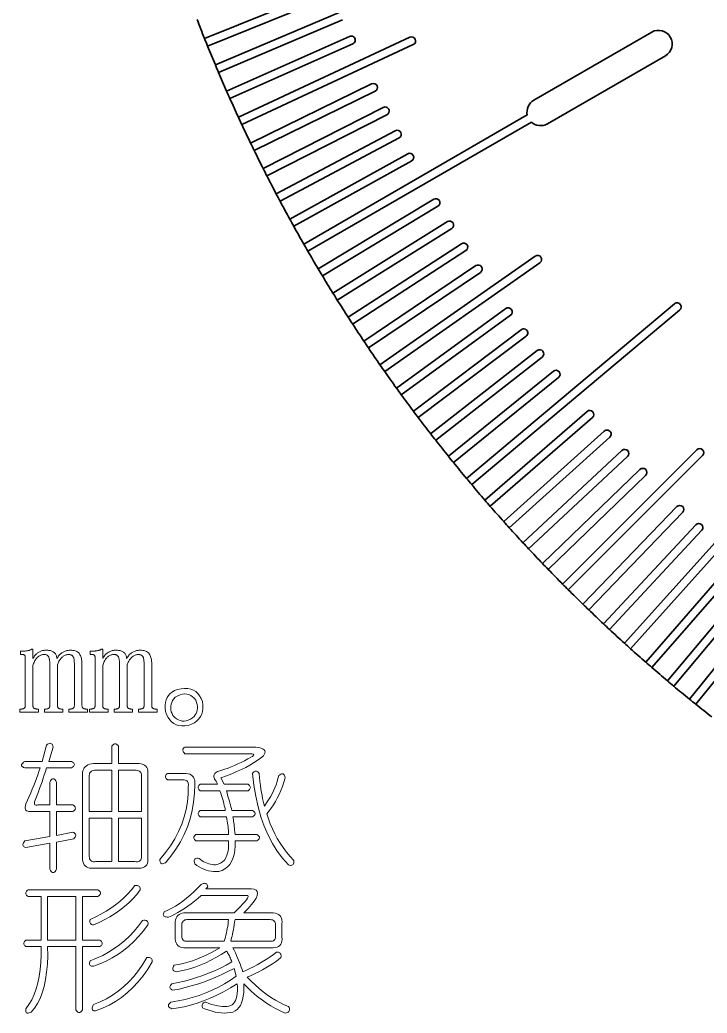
# Model space of a CAD drawing. Extents: x 0 to 297, y 0 to 210.
# Drawn here: x 160.4 to 185.63, y 40.48 to 76.93 of the extents above; entities that cross this region are included whole.
import ezdxf

# ---------------------------------------------------------------- set-up
doc = ezdxf.new("R2010")
doc.units = 0

msp = doc.modelspace()

# ---------------------------------------------------------------- linework, layer by layer
at = {"color": 7, "lineweight": 35, "ltscale": 0.123424}
msp.add_line((171.757, 78.099), (167.179, 76.249), dxfattribs=at)
at = {"color": 7, "lineweight": 35, "ltscale": 0.123436}
msp.add_line((167.291, 75.971), (171.869, 77.821), dxfattribs=at)
at = {"color": 7, "lineweight": 35, "ltscale": 0.123465}
msp.add_line((172.122, 77.209), (167.576, 75.28), dxfattribs=at)
at = {"color": 7, "lineweight": 35, "ltscale": 0.123476}
msp.add_line((167.693, 75.003), (172.239, 76.933), dxfattribs=at)
at = {"color": 7, "lineweight": 35, "ltscale": 0.123505}
msp.add_line((172.503, 76.326), (167.99, 74.317), dxfattribs=at)
at = {"color": 7, "lineweight": 35, "ltscale": 0.173544}
msp.add_line((174.712, 76.295), (168.421, 73.362), dxfattribs=at)
at = {"color": 7, "lineweight": 35, "ltscale": 0.125}
for p, q in [((183.593, 76.484), (179.263, 73.984)), ((179.763, 73.117), (184.093, 75.617))]:
    msp.add_line(p, q, dxfattribs=at)
at = {"color": 7, "lineweight": 35, "ltscale": 0.123516}
msp.add_line((168.112, 74.043), (172.625, 76.052), dxfattribs=at)
at = {"color": 7, "lineweight": 35, "ltscale": 0.173556}
msp.add_line((168.547, 73.09), (174.839, 76.024), dxfattribs=at)
at = {"color": 7, "lineweight": 35, "ltscale": 0.123584}
msp.add_line((173.311, 74.581), (168.868, 72.414), dxfattribs=at)
at = {"color": 7, "lineweight": 35, "ltscale": 0.123595}
msp.add_line((168.999, 72.144), (173.443, 74.311), dxfattribs=at)
at = {"color": 7, "lineweight": 35, "ltscale": 0.123623}
msp.add_line((173.738, 73.719), (169.332, 71.474), dxfattribs=at)
at = {"color": 7, "lineweight": 35, "ltscale": 0.123634}
msp.add_line((169.468, 71.207), (173.874, 73.452), dxfattribs=at)
at = {"color": 7, "lineweight": 35, "ltscale": 0.236814}
msp.add_line((179.025, 73.442), (170.821, 68.706), dxfattribs=at)
at = {"color": 7, "lineweight": 35, "ltscale": 0.236825}
msp.add_line((170.971, 68.446), (179.175, 73.182), dxfattribs=at)
at = {"color": 7, "lineweight": 35, "ltscale": 0.123662}
msp.add_line((174.18, 72.865), (169.812, 70.543), dxfattribs=at)
at = {"color": 7, "lineweight": 35, "ltscale": 0.123673}
msp.add_line((169.953, 70.278), (174.321, 72.6), dxfattribs=at)
at = {"color": 7, "lineweight": 35, "ltscale": 0.1237}
msp.add_line((174.636, 72.019), (170.309, 69.62), dxfattribs=at)
at = {"color": 7, "lineweight": 35, "ltscale": 0.123711}
msp.add_line((170.454, 69.357), (174.782, 71.756), dxfattribs=at)
at = {"color": 7, "lineweight": 35, "ltscale": 0.123776}
msp.add_line((175.593, 70.35), (171.35, 67.8), dxfattribs=at)
at = {"color": 7, "lineweight": 35, "ltscale": 0.123787}
msp.add_line((171.504, 67.543), (175.748, 70.093), dxfattribs=at)
at = {"color": 7, "lineweight": 35, "ltscale": 0.123813}
msp.add_line((176.094, 69.529), (171.894, 66.905), dxfattribs=at)
at = {"color": 7, "lineweight": 35, "ltscale": 0.123824}
msp.add_line((172.052, 66.65), (176.253, 69.275), dxfattribs=at)
at = {"color": 7, "lineweight": 35, "ltscale": 0.12385}
msp.add_line((176.608, 68.717), (172.453, 66.019), dxfattribs=at)
at = {"color": 7, "lineweight": 35, "ltscale": 0.12386}
msp.add_line((172.616, 65.767), (176.772, 68.465), dxfattribs=at)
at = {"color": 7, "lineweight": 35, "ltscale": 0.173922}
msp.add_line((179.318, 68.266), (173.619, 64.276), dxfattribs=at)
at = {"color": 7, "lineweight": 35, "ltscale": 0.123886}
msp.add_line((177.137, 67.913), (173.029, 65.142), dxfattribs=at)
at = {"color": 7, "lineweight": 35, "ltscale": 0.173933}
msp.add_line((173.791, 64.03), (179.49, 68.021), dxfattribs=at)
at = {"color": 7, "lineweight": 35, "ltscale": 0.123897}
msp.add_line((173.196, 64.893), (177.305, 67.665), dxfattribs=at)
at = {"color": 7, "lineweight": 35, "ltscale": 0.249096}
msp.add_line((184.425, 66.512), (176.793, 60.107), dxfattribs=at)
at = {"color": 7, "lineweight": 35, "ltscale": 0.123958}
msp.add_line((178.236, 66.335), (174.224, 63.42), dxfattribs=at)
at = {"color": 7, "lineweight": 35, "ltscale": 0.123968}
msp.add_line((174.4, 63.177), (178.412, 66.092), dxfattribs=at)
at = {"color": 7, "lineweight": 35, "ltscale": 0.249106}
msp.add_line((176.985, 59.877), (184.618, 66.282), dxfattribs=at)
at = {"color": 7, "lineweight": 35, "ltscale": 0.123994}
msp.add_line((178.806, 65.56), (174.845, 62.575), dxfattribs=at)
at = {"color": 7, "lineweight": 35, "ltscale": 0.124003}
msp.add_line((175.025, 62.336), (178.986, 65.321), dxfattribs=at)
at = {"color": 7, "lineweight": 35, "ltscale": 0.124028}
msp.add_line((179.389, 64.796), (175.479, 61.741), dxfattribs=at)
at = {"color": 7, "lineweight": 35, "ltscale": 0.124038}
msp.add_line((175.664, 61.505), (179.574, 64.559), dxfattribs=at)
at = {"color": 7, "lineweight": 35, "ltscale": 0.124062}
msp.add_line((179.986, 64.042), (176.129, 60.919), dxfattribs=at)
at = {"color": 7, "lineweight": 35, "ltscale": 0.124072}
msp.add_line((176.317, 60.685), (180.174, 63.808), dxfattribs=at)
at = {"color": 7, "lineweight": 35, "ltscale": 0.12413}
msp.add_line((181.218, 62.565), (177.47, 59.307), dxfattribs=at)
at = {"color": 7, "lineweight": 35, "ltscale": 0.124139}
msp.add_line((177.667, 59.081), (181.415, 62.338), dxfattribs=at)
at = {"color": 7, "lineweight": 35, "ltscale": 0.124162}
msp.add_line((181.853, 61.843), (178.162, 58.52), dxfattribs=at)
at = {"color": 7, "lineweight": 35, "ltscale": 0.124172}
msp.add_line((178.363, 58.296), (182.054, 61.62), dxfattribs=at)
at = {"color": 7, "lineweight": 35, "ltscale": 0.124195}
msp.add_line((182.501, 61.132), (178.868, 57.744), dxfattribs=at)
at = {"color": 7, "lineweight": 35, "ltscale": 0.124204}
msp.add_line((179.072, 57.524), (182.705, 60.913), dxfattribs=at)
at = {"color": 7, "lineweight": 35, "ltscale": 0.174257}
msp.add_line((185.247, 61.159), (180.318, 56.23), dxfattribs=at)
at = {"color": 7, "lineweight": 35, "ltscale": 0.174266}
msp.add_line((180.53, 56.018), (185.459, 60.947), dxfattribs=at)
at = {"color": 7, "lineweight": 35, "ltscale": 0.124226}
msp.add_line((183.161, 60.433), (179.586, 56.981), dxfattribs=at)
at = {"color": 7, "lineweight": 35, "ltscale": 0.124235}
msp.add_line((179.795, 56.765), (183.369, 60.217), dxfattribs=at)
at = {"color": 7, "lineweight": 35, "ltscale": 0.237481}
msp.add_line((190.276, 59.953), (184.17, 52.676), dxfattribs=at)
at = {"color": 7, "lineweight": 35, "ltscale": 0.237489}
msp.add_line((184.399, 52.483), (190.505, 59.76), dxfattribs=at)
at = {"color": 7, "lineweight": 35, "ltscale": 0.124288}
msp.add_line((184.517, 59.069), (181.064, 55.493), dxfattribs=at)
at = {"color": 7, "lineweight": 35, "ltscale": 0.124297}
msp.add_line((181.279, 55.284), (184.733, 58.861), dxfattribs=at)
at = {"color": 7, "lineweight": 35, "ltscale": 0.124319}
msp.add_line((185.213, 58.405), (181.821, 54.768), dxfattribs=at)
at = {"color": 7, "lineweight": 35, "ltscale": 0.124327}
msp.add_line((182.041, 54.564), (185.432, 58.201), dxfattribs=at)
at = {"color": 7, "lineweight": 35, "ltscale": 0.124348}
msp.add_line((185.92, 57.754), (182.592, 54.057), dxfattribs=at)
at = {"color": 7, "lineweight": 35, "ltscale": 0.124356}
msp.add_line((182.815, 53.856), (186.143, 57.553), dxfattribs=at)
at = {"color": 7, "lineweight": 35, "ltscale": 0.124377}
msp.add_line((186.639, 57.114), (183.375, 53.36), dxfattribs=at)
at = {"color": 7, "lineweight": 35, "ltscale": 0.124385}
msp.add_line((183.601, 53.163), (186.865, 56.918), dxfattribs=at)
at = {"color": 7, "lineweight": 35, "ltscale": 0.124433}
msp.add_line((188.109, 55.874), (184.976, 52.006), dxfattribs=at)
at = {"color": 7, "lineweight": 35, "ltscale": 0.124441}
msp.add_line((185.209, 51.817), (188.342, 55.685), dxfattribs=at)
at = {"color": 255, "lineweight": 13}
for points in [[(160.481, 53.762), (160.501, 53.762), (160.521, 53.763), (160.541, 53.764), (160.561, 53.765), (160.581, 53.767), (160.601, 53.769), (160.621, 53.772), (160.641, 53.775), (160.661, 53.778), (160.681, 53.782), (160.701, 53.786), (160.719, 53.791), (160.737, 53.796), (160.755, 53.801), (160.771, 53.807), (160.787, 53.813), (160.801, 53.82), (160.815, 53.827), (160.829, 53.834), (160.841, 53.842), (160.881, 53.842), (160.881, 53.502), (160.901, 53.533), (160.922, 53.562), (160.943, 53.59), (160.964, 53.616), (160.986, 53.639), (161.008, 53.662), (161.031, 53.682), (161.054, 53.7), (161.077, 53.717), (161.101, 53.732), (161.125, 53.745), (161.15, 53.757), (161.175, 53.768), (161.2, 53.777), (161.226, 53.784), (161.252, 53.791), (161.279, 53.796), (161.306, 53.799), (161.333, 53.801), (161.361, 53.802), (161.396, 53.801), (161.43, 53.799), (161.462, 53.796), (161.492, 53.791), (161.521, 53.784), (161.548, 53.777), (161.574, 53.768), (161.598, 53.757), (161.62, 53.745), (161.641, 53.732), (161.66, 53.717), (161.678, 53.7), (161.694, 53.682), (161.708, 53.662), (161.721, 53.639), (161.732, 53.616), (161.742, 53.59), (161.75, 53.562), (161.756, 53.533), (161.761, 53.502), (161.781, 53.533), (161.802, 53.562), (161.824, 53.59), (161.846, 53.616), (161.869, 53.639), (161.892, 53.662), (161.916, 53.682), (161.94, 53.7), (161.965, 53.717), (161.991, 53.732), (162.017, 53.745), (162.043, 53.757), (162.07, 53.768), (162.097, 53.777), (162.124, 53.784), (162.151, 53.791), (162.178, 53.796), (162.205, 53.799), (162.233, 53.801), (162.261, 53.802), (162.308, 53.801), (162.351, 53.796), (162.392, 53.789), (162.429, 53.78), (162.464, 53.767), (162.495, 53.752), (162.524, 53.733), (162.549, 53.712), (162.572, 53.689), (162.591, 53.662), (162.608, 53.633), (162.623, 53.603), (162.637, 53.571), (162.649, 53.537), (162.659, 53.502), (162.667, 53.465), (162.673, 53.427), (162.677, 53.387), (162.68, 53.345), (162.681, 53.302), (162.681, 51.782), (162.681, 51.766), (162.683, 51.752), (162.685, 51.738), (162.687, 51.726), (162.691, 51.714), (162.695, 51.704), (162.701, 51.694), (162.707, 51.686), (162.713, 51.678), (162.721, 51.672), (162.729, 51.666), (162.739, 51.661), (162.749, 51.657), (162.759, 51.653), (162.771, 51.649), (162.783, 51.647), (162.797, 51.645), (162.811, 51.643), (162.825, 51.642), (162.841, 51.642), (162.881, 51.642), (162.881, 51.522), (162.201, 51.522), (162.201, 51.642), (162.241, 51.642), (162.257, 51.642), (162.271, 51.643), (162.285, 51.645), (162.299, 51.647), (162.311, 51.649), (162.323, 51.653), (162.333, 51.657), (162.343, 51.661), (162.353, 51.666), (162.361, 51.672), (162.369, 51.678), (162.375, 51.686), (162.381, 51.694), (162.387, 51.704), (162.391, 51.714), (162.395, 51.726), (162.397, 51.738), (162.399, 51.752), (162.401, 51.766), (162.401, 51.782), (162.401, 53.282), (162.401, 53.324), (162.399, 53.364), (162.397, 53.4), (162.393, 53.434), (162.389, 53.464), (162.383, 53.492), (162.377, 53.516), (162.369, 53.538), (162.361, 53.556), (162.351, 53.572), (162.341, 53.585), (162.329, 53.597), (162.317, 53.608), (162.303, 53.617), (162.289, 53.624), (162.273, 53.631), (162.257, 53.636), (162.239, 53.639), (162.221, 53.641), (162.201, 53.642), (162.173, 53.641), (162.146, 53.638), (162.12, 53.633), (162.094, 53.626), (162.069, 53.617), (162.044, 53.606), (162.02, 53.593), (161.996, 53.578), (161.973, 53.561), (161.951, 53.542), (161.93, 53.521), (161.909, 53.499), (161.89, 53.475), (161.871, 53.449), (161.854, 53.422), (161.837, 53.393), (161.822, 53.363), (161.807, 53.331), (161.794, 53.297), (161.781, 53.262), (161.781, 51.782), (161.781, 51.766), (161.783, 51.752), (161.785, 51.738), (161.787, 51.726), (161.791, 51.714), (161.795, 51.704), (161.801, 51.694), (161.807, 51.686), (161.813, 51.678), (161.821, 51.672), (161.829, 51.666), (161.839, 51.661), (161.849, 51.657), (161.859, 51.653), (161.871, 51.649), (161.883, 51.647), (161.897, 51.645), (161.911, 51.643), (161.925, 51.642), (161.941, 51.642), (161.981, 51.642), (161.981, 51.522), (161.301, 51.522), (161.301, 51.642), (161.341, 51.642), (161.357, 51.642), (161.371, 51.643), (161.385, 51.645), (161.399, 51.647), (161.411, 51.649), (161.423, 51.653), (161.433, 51.657), (161.443, 51.661), (161.453, 51.666), (161.461, 51.672), (161.469, 51.678), (161.475, 51.686), (161.481, 51.694), (161.487, 51.704), (161.491, 51.714), (161.495, 51.726), (161.497, 51.738), (161.499, 51.752), (161.501, 51.766), (161.501, 51.782), (161.501, 53.282), (161.501, 53.317), (161.499, 53.35), (161.497, 53.382), (161.495, 53.412), (161.491, 53.439), (161.487, 53.466), (161.481, 53.49), (161.475, 53.512), (161.469, 53.533), (161.461, 53.552), (161.452, 53.569), (161.442, 53.584), (161.43, 53.598), (161.416, 53.61), (161.401, 53.619), (161.384, 53.628), (161.366, 53.634), (161.346, 53.638), (161.324, 53.641), (161.301, 53.642), (161.273, 53.641), (161.246, 53.638), (161.22, 53.633), (161.194, 53.626), (161.169, 53.617), (161.144, 53.606), (161.12, 53.593), (161.096, 53.578), (161.073, 53.561), (161.051, 53.542), (161.03, 53.521), (161.009, 53.498), (160.99, 53.473), (160.971, 53.446), (160.954, 53.417), (160.937, 53.386), (160.922, 53.353), (160.907, 53.318), (160.894, 53.281), (160.881, 53.242), (160.881, 51.782), (160.881, 51.766), (160.883, 51.752), (160.885, 51.738), (160.887, 51.726), (160.891, 51.714), (160.895, 51.704), (160.901, 51.694), (160.907, 51.686), (160.913, 51.678), (160.921, 51.672), (160.929, 51.666), (160.939, 51.661), (160.949, 51.657), (160.959, 51.653), (160.971, 51.649), (160.983, 51.647), (160.997, 51.645), (161.011, 51.643), (161.025, 51.642), (161.041, 51.642), (161.081, 51.642), (161.081, 51.522), (160.401, 51.522), (160.401, 51.642), (160.441, 51.642), (160.457, 51.642), (160.471, 51.643), (160.485, 51.645), (160.499, 51.647), (160.511, 51.649), (160.523, 51.653), (160.533, 51.657), (160.543, 51.661), (160.553, 51.666), (160.561, 51.672), (160.569, 51.678), (160.575, 51.686), (160.581, 51.694), (160.587, 51.704), (160.591, 51.714), (160.595, 51.726), (160.597, 51.738), (160.599, 51.752), (160.601, 51.766), (160.601, 51.782), (160.601, 53.522), (160.601, 53.534), (160.6, 53.545), (160.599, 53.555), (160.598, 53.565), (160.596, 53.574), (160.594, 53.583), (160.591, 53.591), (160.588, 53.599), (160.585, 53.606), (160.581, 53.612), (160.577, 53.618), (160.571, 53.623), (160.565, 53.627), (160.559, 53.631), (160.551, 53.634), (160.543, 53.637), (160.533, 53.639), (160.523, 53.641), (160.513, 53.642), (160.501, 53.642), (160.421, 53.642), (160.421, 53.762)], [(163.041, 53.762), (163.061, 53.762), (163.081, 53.763), (163.101, 53.764), (163.121, 53.765), (163.141, 53.767), (163.161, 53.769), (163.181, 53.772), (163.201, 53.775), (163.221, 53.778), (163.241, 53.782), (163.261, 53.786), (163.279, 53.791), (163.297, 53.796), (163.315, 53.801), (163.331, 53.807), (163.347, 53.813), (163.361, 53.82), (163.375, 53.827), (163.389, 53.834), (163.401, 53.842), (163.441, 53.842), (163.441, 53.502), (163.461, 53.533), (163.482, 53.562), (163.503, 53.59), (163.524, 53.616), (163.546, 53.639), (163.568, 53.662), (163.591, 53.682), (163.614, 53.7), (163.637, 53.717), (163.661, 53.732), (163.685, 53.745), (163.71, 53.757), (163.735, 53.768), (163.76, 53.777), (163.786, 53.784), (163.812, 53.791), (163.839, 53.796), (163.866, 53.799), (163.893, 53.801), (163.921, 53.802), (163.956, 53.801), (163.99, 53.799), (164.022, 53.796), (164.052, 53.791), (164.081, 53.784), (164.108, 53.777), (164.134, 53.768), (164.158, 53.757), (164.18, 53.745), (164.201, 53.732), (164.22, 53.717), (164.238, 53.7), (164.254, 53.682), (164.268, 53.662), (164.281, 53.639), (164.292, 53.616), (164.302, 53.59), (164.31, 53.562), (164.316, 53.533), (164.321, 53.502), (164.341, 53.533), (164.362, 53.562), (164.384, 53.59), (164.406, 53.616), (164.429, 53.639), (164.452, 53.662), (164.476, 53.682), (164.5, 53.7), (164.525, 53.717), (164.551, 53.732), (164.577, 53.745), (164.603, 53.757), (164.63, 53.768), (164.657, 53.777), (164.684, 53.784), (164.711, 53.791), (164.738, 53.796), (164.765, 53.799), (164.793, 53.801), (164.821, 53.802), (164.868, 53.801), (164.911, 53.796), (164.952, 53.789), (164.989, 53.78), (165.024, 53.767), (165.055, 53.752), (165.084, 53.733), (165.109, 53.712), (165.132, 53.689), (165.151, 53.662), (165.168, 53.633), (165.183, 53.603), (165.197, 53.571), (165.209, 53.537), (165.219, 53.502), (165.227, 53.465), (165.233, 53.427), (165.237, 53.387), (165.24, 53.345), (165.241, 53.302), (165.241, 51.782), (165.241, 51.766), (165.243, 51.752), (165.245, 51.738), (165.247, 51.726), (165.251, 51.714), (165.255, 51.704), (165.261, 51.694), (165.267, 51.686), (165.273, 51.678), (165.281, 51.672), (165.289, 51.666), (165.299, 51.661), (165.309, 51.657), (165.319, 51.653), (165.331, 51.649), (165.343, 51.647), (165.357, 51.645), (165.371, 51.643), (165.385, 51.642), (165.401, 51.642), (165.441, 51.642), (165.441, 51.522), (164.761, 51.522), (164.761, 51.642), (164.801, 51.642), (164.817, 51.642), (164.831, 51.643), (164.845, 51.645), (164.859, 51.647), (164.871, 51.649), (164.883, 51.653), (164.893, 51.657), (164.903, 51.661), (164.913, 51.666), (164.921, 51.672), (164.929, 51.678), (164.935, 51.686), (164.941, 51.694), (164.947, 51.704), (164.951, 51.714), (164.955, 51.726), (164.957, 51.738), (164.959, 51.752), (164.961, 51.766), (164.961, 51.782), (164.961, 53.282), (164.961, 53.324), (164.959, 53.364), (164.957, 53.4), (164.953, 53.434), (164.949, 53.464), (164.943, 53.492), (164.937, 53.516), (164.929, 53.538), (164.921, 53.556), (164.911, 53.572), (164.901, 53.585), (164.889, 53.597), (164.877, 53.608), (164.863, 53.617), (164.849, 53.624), (164.833, 53.631), (164.817, 53.636), (164.799, 53.639), (164.781, 53.641), (164.761, 53.642), (164.733, 53.641), (164.706, 53.638), (164.68, 53.633), (164.654, 53.626), (164.629, 53.617), (164.604, 53.606), (164.58, 53.593), (164.556, 53.578), (164.533, 53.561), (164.511, 53.542), (164.49, 53.521), (164.469, 53.499), (164.45, 53.475), (164.431, 53.449), (164.414, 53.422), (164.397, 53.393), (164.382, 53.363), (164.367, 53.331), (164.354, 53.297), (164.341, 53.262), (164.341, 51.782), (164.341, 51.766), (164.343, 51.752), (164.345, 51.738), (164.347, 51.726), (164.351, 51.714), (164.355, 51.704), (164.361, 51.694), (164.367, 51.686), (164.373, 51.678), (164.381, 51.672), (164.389, 51.666), (164.399, 51.661), (164.409, 51.657), (164.419, 51.653), (164.431, 51.649), (164.443, 51.647), (164.457, 51.645), (164.471, 51.643), (164.485, 51.642), (164.501, 51.642), (164.541, 51.642), (164.541, 51.522), (163.861, 51.522), (163.861, 51.642), (163.901, 51.642), (163.917, 51.642), (163.931, 51.643), (163.945, 51.645), (163.959, 51.647), (163.971, 51.649), (163.983, 51.653), (163.993, 51.657), (164.003, 51.661), (164.013, 51.666), (164.021, 51.672), (164.029, 51.678), (164.035, 51.686), (164.041, 51.694), (164.047, 51.704), (164.051, 51.714), (164.055, 51.726), (164.057, 51.738), (164.059, 51.752), (164.061, 51.766), (164.061, 51.782), (164.061, 53.282), (164.061, 53.317), (164.059, 53.35), (164.057, 53.382), (164.055, 53.412), (164.051, 53.439), (164.047, 53.466), (164.041, 53.49), (164.035, 53.512), (164.029, 53.533), (164.021, 53.552), (164.012, 53.569), (164.002, 53.584), (163.99, 53.598), (163.976, 53.61), (163.961, 53.619), (163.944, 53.628), (163.926, 53.634), (163.906, 53.638), (163.884, 53.641), (163.861, 53.642), (163.833, 53.641), (163.806, 53.638), (163.78, 53.633), (163.754, 53.626), (163.729, 53.617), (163.704, 53.606), (163.68, 53.593), (163.656, 53.578), (163.633, 53.561), (163.611, 53.542), (163.59, 53.521), (163.569, 53.498), (163.55, 53.473), (163.531, 53.446), (163.514, 53.417), (163.497, 53.386), (163.482, 53.353), (163.467, 53.318), (163.454, 53.281), (163.441, 53.242), (163.441, 51.782), (163.441, 51.766), (163.443, 51.752), (163.445, 51.738), (163.447, 51.726), (163.451, 51.714), (163.455, 51.704), (163.461, 51.694), (163.467, 51.686), (163.473, 51.678), (163.481, 51.672), (163.489, 51.666), (163.499, 51.661), (163.509, 51.657), (163.519, 51.653), (163.531, 51.649), (163.543, 51.647), (163.557, 51.645), (163.571, 51.643), (163.585, 51.642), (163.601, 51.642), (163.641, 51.642), (163.641, 51.522), (162.961, 51.522), (162.961, 51.642), (163.001, 51.642), (163.017, 51.642), (163.031, 51.643), (163.045, 51.645), (163.059, 51.647), (163.071, 51.649), (163.083, 51.653), (163.093, 51.657), (163.103, 51.661), (163.113, 51.666), (163.121, 51.672), (163.129, 51.678), (163.135, 51.686), (163.141, 51.694), (163.147, 51.704), (163.151, 51.714), (163.155, 51.726), (163.157, 51.738), (163.159, 51.752), (163.161, 51.766), (163.161, 51.782), (163.161, 53.522), (163.161, 53.534), (163.16, 53.545), (163.159, 53.555), (163.158, 53.565), (163.156, 53.574), (163.154, 53.583), (163.151, 53.591), (163.148, 53.599), (163.145, 53.606), (163.141, 53.612), (163.137, 53.618), (163.131, 53.623), (163.125, 53.627), (163.119, 53.631), (163.111, 53.634), (163.103, 53.637), (163.093, 53.639), (163.083, 53.641), (163.073, 53.642), (163.061, 53.642), (162.981, 53.642), (162.981, 53.762)], [(166.181, 52.362), (166.32, 52.386), (166.448, 52.396), (166.566, 52.39), (166.674, 52.368), (166.771, 52.332), (166.858, 52.28), (166.934, 52.214), (167, 52.132), (167.056, 52.034), (167.101, 51.922), (167.117, 51.791), (167.119, 51.669), (167.105, 51.557), (167.075, 51.455), (167.031, 51.362), (166.971, 51.279), (166.897, 51.205), (166.807, 51.141), (166.701, 51.087), (166.581, 51.042), (166.457, 51.026), (166.343, 51.024), (166.237, 51.038), (166.139, 51.068), (166.051, 51.112), (165.971, 51.172), (165.901, 51.246), (165.839, 51.336), (165.785, 51.442), (165.741, 51.562), (165.731, 51.678), (165.733, 51.786), (165.747, 51.886), (165.773, 51.978), (165.811, 52.062), (165.861, 52.138), (165.923, 52.206), (165.997, 52.266), (166.083, 52.318)], [(166.101, 52.082), (166.05, 52.018), (166.008, 51.952), (165.976, 51.886), (165.954, 51.82), (165.941, 51.752), (165.938, 51.684), (165.944, 51.614), (165.96, 51.544), (165.986, 51.474), (166.021, 51.402), (166.086, 51.336), (166.152, 51.284), (166.22, 51.244), (166.29, 51.216), (166.361, 51.202), (166.434, 51.2), (166.508, 51.212), (166.584, 51.236), (166.662, 51.272), (166.741, 51.322), (166.793, 51.372), (166.835, 51.424), (166.869, 51.48), (166.895, 51.54), (166.911, 51.602), (166.919, 51.668), (166.917, 51.736), (166.907, 51.808), (166.889, 51.884), (166.861, 51.962), (166.803, 52.035), (166.741, 52.095), (166.675, 52.141), (166.605, 52.173), (166.531, 52.192), (166.453, 52.197), (166.371, 52.189), (166.285, 52.167), (166.195, 52.131)], [(160.581, 49.482), (160.538, 49.499), (160.504, 49.517), (160.48, 49.537), (160.466, 49.559), (160.461, 49.582), (160.466, 49.607), (160.48, 49.633), (160.504, 49.661), (160.538, 49.691), (160.581, 49.722), (161.221, 49.722), (161.381, 50.322), (161.419, 50.35), (161.455, 50.37), (161.487, 50.382), (161.515, 50.386), (161.541, 50.382), (161.563, 50.37), (161.583, 50.35), (161.599, 50.322), (161.611, 50.286), (161.621, 50.242), (161.461, 49.722), (162.301, 49.722), (162.337, 49.698), (162.365, 49.674), (162.385, 49.65), (162.397, 49.626), (162.401, 49.602), (162.397, 49.578), (162.385, 49.554), (162.365, 49.53), (162.337, 49.506), (162.301, 49.482), (161.381, 49.482), (161.341, 49.354), (161.299, 49.228), (161.257, 49.102), (161.215, 48.976), (161.171, 48.852), (161.127, 48.728), (161.081, 48.606), (161.035, 48.484), (160.989, 48.362), (160.941, 48.242), (160.935, 48.212), (160.933, 48.186), (160.935, 48.164), (160.941, 48.146), (160.951, 48.132), (160.965, 48.122), (160.983, 48.116), (161.005, 48.114), (161.031, 48.116), (161.061, 48.122), (161.501, 48.122), (161.501, 48.962), (161.525, 49.005), (161.549, 49.039), (161.573, 49.063), (161.597, 49.077), (161.621, 49.082), (161.645, 49.077), (161.669, 49.063), (161.693, 49.039), (161.717, 49.005), (161.741, 48.962), (161.741, 48.122), (162.341, 48.122), (162.377, 48.098), (162.405, 48.074), (162.425, 48.05), (162.437, 48.026), (162.441, 48.002), (162.437, 47.978), (162.425, 47.954), (162.405, 47.93), (162.377, 47.906), (162.341, 47.882), (161.741, 47.882), (161.741, 47.002), (162.341, 47.122), (162.377, 47.105), (162.407, 47.087), (162.429, 47.067), (162.443, 47.045), (162.451, 47.022), (162.451, 46.997), (162.445, 46.971), (162.431, 46.943), (162.409, 46.913), (162.381, 46.882), (161.741, 46.762), (161.741, 45.762), (161.717, 45.719), (161.693, 45.685), (161.669, 45.661), (161.645, 45.647), (161.621, 45.642), (161.597, 45.647), (161.573, 45.661), (161.549, 45.685), (161.525, 45.719), (161.501, 45.762), (161.501, 46.722), (160.621, 46.562), (160.585, 46.572), (160.555, 46.584), (160.533, 46.6), (160.519, 46.62), (160.511, 46.642), (160.511, 46.668), (160.517, 46.696), (160.531, 46.728), (160.553, 46.764), (160.581, 46.802), (161.501, 46.962), (161.501, 47.882), (160.861, 47.882), (160.794, 47.878), (160.736, 47.88), (160.688, 47.89), (160.65, 47.908), (160.621, 47.932), (160.602, 47.964), (160.592, 48.002), (160.592, 48.048), (160.602, 48.102), (160.621, 48.162), (160.684, 48.298), (160.744, 48.432), (160.802, 48.566), (160.858, 48.7), (160.911, 48.832), (160.962, 48.964), (161.01, 49.094), (161.056, 49.224), (161.1, 49.354), (161.141, 49.482)], [(164.021, 50.282), (164.021, 49.642), (164.701, 49.642), (164.784, 49.638), (164.858, 49.626), (164.922, 49.606), (164.976, 49.578), (165.021, 49.542), (165.056, 49.498), (165.082, 49.446), (165.098, 49.386), (165.104, 49.318), (165.101, 49.242), (165.101, 46.202), (165.104, 46.119), (165.098, 46.045), (165.082, 45.981), (165.056, 45.927), (165.021, 45.882), (164.976, 45.847), (164.922, 45.821), (164.858, 45.805), (164.784, 45.799), (164.701, 45.802), (163.101, 45.802), (163.025, 45.799), (162.957, 45.805), (162.897, 45.821), (162.845, 45.847), (162.801, 45.882), (162.765, 45.927), (162.737, 45.981), (162.717, 46.045), (162.705, 46.119), (162.701, 46.202), (162.701, 49.242), (162.705, 49.311), (162.717, 49.373), (162.737, 49.429), (162.765, 49.479), (162.801, 49.522), (162.845, 49.559), (162.897, 49.589), (162.957, 49.613), (163.025, 49.631), (163.101, 49.642), (163.781, 49.642), (163.781, 50.282), (163.805, 50.311), (163.829, 50.333), (163.853, 50.349), (163.877, 50.359), (163.901, 50.362), (163.925, 50.359), (163.949, 50.349), (163.973, 50.333), (163.997, 50.311)], [(169.061, 50.242), (169.15, 50.232), (169.226, 50.216), (169.288, 50.196), (169.336, 50.172), (169.371, 50.142), (169.392, 50.108), (169.4, 50.068), (169.394, 50.024), (169.374, 49.976), (169.341, 49.922), (169.232, 49.835), (169.112, 49.749), (168.982, 49.665), (168.842, 49.583), (168.691, 49.502), (168.53, 49.423), (168.358, 49.345), (168.176, 49.269), (167.984, 49.195), (167.781, 49.122), (167.901, 48.882), (168.781, 48.882), (168.81, 48.858), (168.832, 48.834), (168.848, 48.81), (168.858, 48.786), (168.861, 48.762), (168.858, 48.738), (168.848, 48.714), (168.832, 48.69), (168.81, 48.666), (168.781, 48.642), (167.981, 48.642), (168.005, 48.563), (168.027, 48.485), (168.049, 48.409), (168.071, 48.335), (168.091, 48.262), (168.111, 48.191), (168.129, 48.121), (168.147, 48.053), (168.165, 47.987), (168.181, 47.922), (168.941, 47.922), (168.977, 47.898), (169.005, 47.874), (169.025, 47.85), (169.037, 47.826), (169.041, 47.802), (169.037, 47.778), (169.025, 47.754), (169.005, 47.73), (168.977, 47.706), (168.941, 47.682), (168.221, 47.682), (168.229, 47.632), (168.237, 47.58), (168.245, 47.524), (168.253, 47.464), (168.261, 47.402), (168.269, 47.336), (168.277, 47.268), (168.285, 47.196), (168.293, 47.12), (168.301, 47.042), (169.101, 47.042), (169.137, 47.018), (169.165, 46.994), (169.185, 46.97), (169.197, 46.946), (169.201, 46.922), (169.197, 46.898), (169.185, 46.874), (169.165, 46.85), (169.137, 46.826), (169.101, 46.802), (168.301, 46.802), (168.302, 46.618), (168.29, 46.45), (168.264, 46.298), (168.224, 46.162), (168.171, 46.042), (168.104, 45.938), (168.024, 45.85), (167.93, 45.778), (167.822, 45.722), (167.701, 45.682), (167.606, 45.678), (167.512, 45.68), (167.42, 45.69), (167.33, 45.708), (167.241, 45.732), (167.154, 45.764), (167.068, 45.802), (166.984, 45.848), (166.902, 45.902), (166.821, 45.962), (166.808, 46.007), (166.802, 46.047), (166.802, 46.081), (166.808, 46.109), (166.821, 46.132), (166.84, 46.149), (166.866, 46.161), (166.898, 46.167), (166.936, 46.167), (166.981, 46.162), (167.037, 46.116), (167.095, 46.076), (167.153, 46.04), (167.211, 46.008), (167.271, 45.982), (167.331, 45.96), (167.393, 45.944), (167.455, 45.932), (167.517, 45.924), (167.581, 45.922), (167.679, 45.945), (167.767, 45.983), (167.843, 46.035), (167.907, 46.101), (167.961, 46.182), (168.003, 46.277), (168.035, 46.387), (168.055, 46.511), (168.063, 46.649), (168.061, 46.802), (166.861, 46.802), (166.832, 46.826), (166.81, 46.85), (166.794, 46.874), (166.784, 46.898), (166.781, 46.922), (166.784, 46.946), (166.794, 46.97), (166.81, 46.994), (166.832, 47.018), (166.861, 47.042), (168.061, 47.042), (168.06, 47.092), (168.058, 47.144), (168.054, 47.2), (168.048, 47.26), (168.041, 47.322), (168.032, 47.388), (168.022, 47.456), (168.01, 47.528), (167.996, 47.604), (167.981, 47.682), (167.021, 47.682), (166.992, 47.706), (166.97, 47.73), (166.954, 47.754), (166.944, 47.778), (166.941, 47.802), (166.944, 47.826), (166.954, 47.85), (166.97, 47.874), (166.992, 47.898), (167.021, 47.922), (167.941, 47.922), (167.932, 47.98), (167.92, 48.04), (167.906, 48.104), (167.89, 48.172), (167.871, 48.242), (167.85, 48.316), (167.826, 48.392), (167.8, 48.472), (167.772, 48.556), (167.741, 48.642), (167.021, 48.642), (166.992, 48.666), (166.97, 48.69), (166.954, 48.714), (166.944, 48.738), (166.941, 48.762), (166.944, 48.786), (166.954, 48.81), (166.97, 48.834), (166.992, 48.858), (167.021, 48.882), (167.661, 48.882), (167.645, 48.913), (167.631, 48.941), (167.617, 48.967), (167.603, 48.991), (167.591, 49.012), (167.579, 49.031), (167.569, 49.047), (167.559, 49.061), (167.549, 49.073), (167.541, 49.082), (167.528, 49.121), (167.522, 49.157), (167.522, 49.191), (167.528, 49.223), (167.541, 49.252), (167.56, 49.279), (167.586, 49.303), (167.618, 49.325), (167.656, 49.345), (167.701, 49.362), (167.814, 49.396), (167.928, 49.434), (168.044, 49.476), (168.162, 49.522), (168.281, 49.572), (168.402, 49.626), (168.524, 49.684), (168.648, 49.746), (168.774, 49.812), (168.901, 49.882), (168.936, 49.905), (168.962, 49.925), (168.978, 49.943), (168.984, 49.959), (168.981, 49.972), (168.968, 49.983), (168.946, 49.991), (168.914, 49.997), (168.872, 50.001), (168.821, 50.002), (166.461, 50.002), (166.432, 50.033), (166.41, 50.063), (166.394, 50.091), (166.384, 50.117), (166.381, 50.142), (166.384, 50.165), (166.394, 50.187), (166.41, 50.207), (166.432, 50.225), (166.461, 50.242)], [(163.781, 49.402), (163.181, 49.402), (163.135, 49.4), (163.095, 49.392), (163.059, 49.38), (163.027, 49.364), (163.001, 49.342), (162.979, 49.316), (162.963, 49.284), (162.951, 49.248), (162.943, 49.208), (162.941, 49.162), (162.941, 47.882), (163.781, 47.882)], [(164.621, 49.402), (164.021, 49.402), (164.021, 47.882), (164.861, 47.882), (164.861, 49.162), (164.866, 49.208), (164.864, 49.248), (164.856, 49.284), (164.842, 49.316), (164.821, 49.342), (164.794, 49.364), (164.76, 49.38), (164.72, 49.392), (164.674, 49.4)], [(165.821, 49.282), (166.421, 49.282), (166.504, 49.278), (166.578, 49.266), (166.642, 49.246), (166.696, 49.218), (166.741, 49.182), (166.776, 49.138), (166.802, 49.086), (166.818, 49.026), (166.824, 48.958), (166.821, 48.882), (166.81, 48.551), (166.778, 48.229), (166.724, 47.917), (166.648, 47.615), (166.551, 47.322), (166.432, 47.039), (166.292, 46.765), (166.13, 46.501), (165.946, 46.247), (165.741, 46.002), (165.703, 45.982), (165.669, 45.968), (165.639, 45.962), (165.613, 45.964), (165.591, 45.972), (165.573, 45.988), (165.559, 46.01), (165.549, 46.04), (165.543, 46.078), (165.541, 46.122), (165.746, 46.372), (165.928, 46.626), (166.088, 46.884), (166.226, 47.146), (166.341, 47.412), (166.434, 47.682), (166.504, 47.956), (166.552, 48.234), (166.578, 48.516), (166.581, 48.802), (166.586, 48.848), (166.586, 48.888), (166.58, 48.924), (166.568, 48.956), (166.551, 48.982), (166.528, 49.004), (166.5, 49.02), (166.466, 49.032), (166.426, 49.04), (166.381, 49.042), (165.821, 49.042), (165.792, 49.066), (165.77, 49.09), (165.754, 49.114), (165.744, 49.138), (165.741, 49.162), (165.744, 49.186), (165.754, 49.21), (165.77, 49.234), (165.792, 49.258)], [(168.941, 49.282), (168.965, 49.311), (168.989, 49.333), (169.013, 49.349), (169.037, 49.359), (169.061, 49.362), (169.085, 49.359), (169.109, 49.349), (169.133, 49.333), (169.157, 49.311), (169.181, 49.282), (169.197, 49.126), (169.215, 48.978), (169.233, 48.838), (169.251, 48.706), (169.271, 48.582), (169.291, 48.466), (169.313, 48.358), (169.335, 48.258), (169.357, 48.166), (169.381, 48.082), (169.458, 48.194), (169.53, 48.306), (169.596, 48.418), (169.656, 48.53), (169.711, 48.642), (169.76, 48.754), (169.804, 48.866), (169.842, 48.978), (169.874, 49.09), (169.901, 49.202), (169.939, 49.23), (169.975, 49.25), (170.007, 49.262), (170.035, 49.266), (170.061, 49.262), (170.083, 49.25), (170.103, 49.23), (170.119, 49.202), (170.131, 49.166), (170.141, 49.122), (170.091, 48.958), (170.037, 48.8), (169.979, 48.65), (169.917, 48.508), (169.851, 48.372), (169.781, 48.244), (169.707, 48.122), (169.629, 48.008), (169.547, 47.902), (169.461, 47.802), (169.521, 47.612), (169.591, 47.426), (169.669, 47.244), (169.755, 47.066), (169.851, 46.892), (169.955, 46.722), (170.069, 46.556), (170.191, 46.394), (170.321, 46.236), (170.461, 46.082), (170.459, 46.037), (170.453, 45.999), (170.443, 45.967), (170.429, 45.941), (170.411, 45.922), (170.389, 45.909), (170.363, 45.903), (170.333, 45.903), (170.299, 45.909), (170.261, 45.922), (170.046, 46.164), (169.85, 46.428), (169.672, 46.712), (169.512, 47.016), (169.371, 47.342), (169.248, 47.688), (169.144, 48.056), (169.058, 48.444), (168.99, 48.852)], [(163.781, 47.642), (162.941, 47.642), (162.941, 46.282), (162.943, 46.229), (162.951, 46.183), (162.963, 46.143), (162.979, 46.109), (163.001, 46.082), (163.027, 46.061), (163.059, 46.047), (163.095, 46.039), (163.135, 46.037), (163.181, 46.042), (163.781, 46.042)], [(164.861, 47.642), (164.021, 47.642), (164.021, 46.042), (164.621, 46.042), (164.674, 46.037), (164.72, 46.039), (164.76, 46.047), (164.794, 46.061), (164.821, 46.082), (164.842, 46.109), (164.856, 46.143), (164.864, 46.183), (164.866, 46.229), (164.861, 46.282)], [(167.221, 45.042), (168.901, 45.042), (168.999, 45.026), (169.069, 44.994), (169.111, 44.946), (169.125, 44.882), (169.111, 44.802), (169.069, 44.706), (168.999, 44.594), (168.901, 44.466), (168.775, 44.322), (168.621, 44.162), (169.621, 44.162), (169.704, 44.158), (169.778, 44.146), (169.842, 44.126), (169.896, 44.098), (169.941, 44.062), (169.976, 44.018), (170.002, 43.966), (170.018, 43.906), (170.024, 43.838), (170.021, 43.762), (170.021, 43.282), (170.024, 43.199), (170.018, 43.125), (170.002, 43.061), (169.976, 43.007), (169.941, 42.962), (169.896, 42.927), (169.842, 42.901), (169.778, 42.885), (169.704, 42.879), (169.621, 42.882), (168.221, 42.882), (168.268, 42.787), (168.312, 42.693), (168.354, 42.601), (168.394, 42.511), (168.431, 42.422), (168.466, 42.335), (168.498, 42.249), (168.528, 42.165), (168.556, 42.083), (168.581, 42.002), (168.716, 42.06), (168.848, 42.12), (168.978, 42.184), (169.106, 42.252), (169.231, 42.322), (169.354, 42.396), (169.474, 42.472), (169.592, 42.552), (169.708, 42.636), (169.821, 42.722), (169.859, 42.72), (169.891, 42.714), (169.919, 42.704), (169.943, 42.69), (169.961, 42.672), (169.975, 42.65), (169.983, 42.624), (169.987, 42.594), (169.987, 42.56), (169.981, 42.522), (169.882, 42.443), (169.778, 42.365), (169.668, 42.289), (169.552, 42.215), (169.431, 42.142), (169.304, 42.071), (169.172, 42.001), (169.034, 41.933), (168.89, 41.867), (168.741, 41.802), (168.886, 41.654), (169.032, 41.516), (169.18, 41.386), (169.33, 41.264), (169.481, 41.152), (169.634, 41.048), (169.788, 40.954), (169.944, 40.868), (170.102, 40.79), (170.261, 40.722), (170.281, 40.684), (170.295, 40.648), (170.301, 40.616), (170.299, 40.588), (170.291, 40.562), (170.275, 40.54), (170.253, 40.52), (170.223, 40.504), (170.185, 40.492), (170.141, 40.482), (169.96, 40.565), (169.786, 40.653), (169.618, 40.747), (169.456, 40.847), (169.301, 40.952), (169.152, 41.063), (169.01, 41.179), (168.874, 41.301), (168.744, 41.429), (168.621, 41.562), (168.624, 41.393), (168.618, 41.239), (168.602, 41.099), (168.576, 40.973), (168.541, 40.862), (168.496, 40.765), (168.442, 40.683), (168.378, 40.615), (168.304, 40.561), (168.221, 40.522), (168.116, 40.502), (168.01, 40.49), (167.902, 40.486), (167.792, 40.49), (167.681, 40.502), (167.568, 40.522), (167.454, 40.55), (167.338, 40.586), (167.22, 40.63), (167.101, 40.682), (167.095, 40.72), (167.093, 40.754), (167.095, 40.784), (167.101, 40.81), (167.111, 40.832), (167.125, 40.85), (167.143, 40.864), (167.165, 40.874), (167.191, 40.88), (167.221, 40.882), (167.338, 40.838), (167.45, 40.8), (167.556, 40.77), (167.656, 40.748), (167.751, 40.732), (167.84, 40.724), (167.924, 40.722), (168.002, 40.728), (168.074, 40.742), (168.141, 40.762), (168.194, 40.792), (168.24, 40.832), (168.28, 40.884), (168.314, 40.948), (168.341, 41.022), (168.362, 41.108), (168.376, 41.204), (168.384, 41.312), (168.386, 41.432), (168.381, 41.562), (168.127, 41.409), (167.875, 41.269), (167.627, 41.143), (167.383, 41.031), (167.141, 40.932), (166.903, 40.847), (166.667, 40.775), (166.435, 40.717), (166.207, 40.673), (165.981, 40.642), (165.937, 40.659), (165.903, 40.677), (165.877, 40.697), (165.859, 40.719), (165.851, 40.742), (165.851, 40.767), (165.861, 40.793), (165.879, 40.821), (165.905, 40.851), (165.941, 40.882), (166.21, 40.928), (166.472, 40.984), (166.728, 41.052), (166.978, 41.132), (167.221, 41.222), (167.458, 41.324), (167.688, 41.436), (167.912, 41.56), (168.13, 41.696), (168.341, 41.842), (168.261, 42.122), (168.037, 42.006), (167.813, 41.898), (167.589, 41.798), (167.365, 41.706), (167.141, 41.622), (166.917, 41.546), (166.693, 41.478), (166.469, 41.418), (166.245, 41.366), (166.021, 41.322), (165.985, 41.339), (165.955, 41.357), (165.933, 41.377), (165.919, 41.399), (165.911, 41.422), (165.911, 41.447), (165.917, 41.473), (165.931, 41.501), (165.953, 41.531), (165.981, 41.562), (166.212, 41.606), (166.44, 41.658), (166.666, 41.718), (166.89, 41.786), (167.111, 41.862), (167.33, 41.946), (167.546, 42.038), (167.76, 42.138), (167.972, 42.246), (168.181, 42.362), (168.165, 42.409), (168.147, 42.455), (168.129, 42.499), (168.111, 42.541), (168.091, 42.582), (168.071, 42.621), (168.049, 42.659), (168.027, 42.695), (168.005, 42.729), (167.981, 42.762), (167.79, 42.639), (167.6, 42.527), (167.412, 42.425), (167.226, 42.333), (167.041, 42.252), (166.858, 42.181), (166.676, 42.121), (166.496, 42.071), (166.318, 42.031), (166.141, 42.002), (166.104, 42.012), (166.074, 42.024), (166.05, 42.04), (166.032, 42.06), (166.021, 42.082), (166.016, 42.108), (166.018, 42.136), (166.026, 42.168), (166.04, 42.204), (166.061, 42.242), (166.229, 42.27), (166.397, 42.306), (166.565, 42.35), (166.733, 42.402), (166.901, 42.462), (167.069, 42.53), (167.237, 42.606), (167.405, 42.69), (167.573, 42.782), (167.741, 42.882), (166.501, 42.882), (166.425, 42.879), (166.357, 42.885), (166.297, 42.901), (166.245, 42.927), (166.201, 42.962), (166.165, 43.007), (166.137, 43.061), (166.117, 43.125), (166.105, 43.199), (166.101, 43.282), (166.101, 43.762), (166.105, 43.838), (166.117, 43.906), (166.137, 43.966), (166.165, 44.018), (166.201, 44.062), (166.245, 44.098), (166.297, 44.126), (166.357, 44.146), (166.425, 44.158), (166.501, 44.162), (168.261, 44.162), (168.388, 44.284), (168.498, 44.392), (168.59, 44.488), (168.664, 44.572), (168.721, 44.642), (168.76, 44.7), (168.782, 44.744), (168.786, 44.776), (168.772, 44.796), (168.741, 44.802), (167.061, 44.802), (166.934, 44.693), (166.808, 44.591), (166.684, 44.495), (166.562, 44.405), (166.441, 44.322), (166.322, 44.245), (166.204, 44.175), (166.088, 44.111), (165.974, 44.053), (165.861, 44.002), (165.809, 44.004), (165.765, 44.01), (165.729, 44.02), (165.701, 44.034), (165.681, 44.052), (165.669, 44.074), (165.665, 44.1), (165.669, 44.13), (165.681, 44.164), (165.701, 44.202), (165.837, 44.262), (165.973, 44.332), (166.109, 44.41), (166.245, 44.496), (166.381, 44.592), (166.517, 44.696), (166.653, 44.81), (166.789, 44.932), (166.925, 45.062), (167.061, 45.202), (167.099, 45.223), (167.135, 45.237), (167.167, 45.245), (167.195, 45.247), (167.221, 45.242), (167.243, 45.231), (167.263, 45.213), (167.279, 45.189), (167.291, 45.159), (167.301, 45.122)], [(160.701, 45.002), (163.261, 45.002), (163.297, 44.978), (163.325, 44.954), (163.345, 44.93), (163.357, 44.906), (163.361, 44.882), (163.357, 44.858), (163.345, 44.834), (163.325, 44.81), (163.297, 44.786), (163.261, 44.762), (162.701, 44.762), (162.701, 43.162), (163.341, 43.162), (163.37, 43.138), (163.392, 43.114), (163.408, 43.09), (163.418, 43.066), (163.421, 43.042), (163.418, 43.018), (163.408, 42.994), (163.392, 42.97), (163.37, 42.946), (163.341, 42.922), (162.701, 42.922), (162.701, 40.602), (162.677, 40.566), (162.653, 40.538), (162.629, 40.518), (162.605, 40.506), (162.581, 40.502), (162.557, 40.506), (162.533, 40.518), (162.509, 40.538), (162.485, 40.566), (162.461, 40.602), (162.461, 42.922), (161.421, 42.922), (161.422, 42.588), (161.41, 42.276), (161.384, 41.984), (161.344, 41.712), (161.291, 41.462), (161.224, 41.232), (161.144, 41.024), (161.05, 40.836), (160.942, 40.668), (160.821, 40.522), (160.776, 40.502), (160.736, 40.488), (160.702, 40.482), (160.674, 40.484), (160.651, 40.492), (160.634, 40.508), (160.622, 40.53), (160.616, 40.56), (160.616, 40.598), (160.621, 40.642), (160.735, 40.802), (160.835, 40.976), (160.923, 41.166), (160.999, 41.372), (161.061, 41.592), (161.111, 41.828), (161.147, 42.078), (161.171, 42.344), (161.183, 42.626), (161.181, 42.922), (160.621, 42.922), (160.592, 42.946), (160.57, 42.97), (160.554, 42.994), (160.544, 43.018), (160.541, 43.042), (160.544, 43.066), (160.554, 43.09), (160.57, 43.114), (160.592, 43.138), (160.621, 43.162), (161.181, 43.162), (161.181, 44.762), (160.701, 44.762), (160.672, 44.786), (160.65, 44.81), (160.634, 44.834), (160.624, 44.858), (160.621, 44.882), (160.624, 44.906), (160.634, 44.93), (160.65, 44.954), (160.672, 44.978)], [(164.621, 45.162), (164.659, 45.168), (164.693, 45.168), (164.723, 45.164), (164.749, 45.156), (164.771, 45.142), (164.789, 45.124), (164.803, 45.1), (164.813, 45.072), (164.819, 45.04), (164.821, 45.002), (164.689, 44.838), (164.547, 44.682), (164.397, 44.534), (164.239, 44.394), (164.071, 44.262), (163.895, 44.138), (163.709, 44.022), (163.515, 43.914), (163.313, 43.814), (163.101, 43.722), (163.071, 43.724), (163.045, 43.73), (163.023, 43.74), (163.005, 43.754), (162.991, 43.772), (162.981, 43.794), (162.975, 43.82), (162.973, 43.85), (162.975, 43.884), (162.981, 43.922), (163.185, 44.014), (163.379, 44.112), (163.565, 44.218), (163.743, 44.332), (163.911, 44.452), (164.071, 44.58), (164.221, 44.714), (164.363, 44.856), (164.497, 45.006)], [(162.461, 44.762), (161.421, 44.762), (161.421, 43.162), (162.461, 43.162)], [(164.901, 43.882), (164.946, 43.888), (164.986, 43.888), (165.02, 43.884), (165.048, 43.876), (165.071, 43.862), (165.088, 43.844), (165.1, 43.82), (165.106, 43.792), (165.106, 43.76), (165.101, 43.722), (164.937, 43.505), (164.765, 43.303), (164.585, 43.115), (164.397, 42.941), (164.201, 42.782), (163.997, 42.637), (163.785, 42.507), (163.565, 42.391), (163.337, 42.289), (163.101, 42.202), (163.064, 42.204), (163.032, 42.21), (163.006, 42.22), (162.986, 42.234), (162.971, 42.252), (162.962, 42.274), (162.958, 42.3), (162.96, 42.33), (162.968, 42.364), (162.981, 42.402), (163.216, 42.496), (163.442, 42.602), (163.658, 42.72), (163.864, 42.85), (164.061, 42.992), (164.248, 43.146), (164.426, 43.312), (164.594, 43.49), (164.752, 43.68)], [(168.061, 43.922), (166.581, 43.922), (166.535, 43.92), (166.495, 43.912), (166.459, 43.9), (166.427, 43.884), (166.401, 43.862), (166.379, 43.836), (166.363, 43.804), (166.351, 43.768), (166.343, 43.728), (166.341, 43.682), (166.341, 43.362), (166.343, 43.309), (166.351, 43.263), (166.363, 43.223), (166.379, 43.189), (166.401, 43.162), (166.427, 43.141), (166.459, 43.127), (166.495, 43.119), (166.535, 43.117), (166.581, 43.122), (167.901, 43.122), (167.924, 43.195), (167.946, 43.269), (167.966, 43.345), (167.984, 43.423), (168.001, 43.502), (168.016, 43.583), (168.03, 43.665), (168.042, 43.749), (168.052, 43.835)], [(169.541, 43.922), (168.301, 43.922), (168.285, 43.82), (168.269, 43.724), (168.253, 43.632), (168.237, 43.544), (168.221, 43.462), (168.205, 43.384), (168.189, 43.312), (168.173, 43.244), (168.157, 43.18), (168.141, 43.122), (169.541, 43.122), (169.594, 43.117), (169.64, 43.119), (169.68, 43.127), (169.714, 43.141), (169.741, 43.162), (169.762, 43.189), (169.776, 43.223), (169.784, 43.263), (169.786, 43.309), (169.781, 43.362), (169.781, 43.682), (169.786, 43.728), (169.784, 43.768), (169.776, 43.804), (169.762, 43.836), (169.741, 43.862), (169.714, 43.884), (169.68, 43.9), (169.64, 43.912), (169.594, 43.92)], [(165.261, 42.362), (165.096, 42.099), (164.922, 41.855), (164.738, 41.629), (164.544, 41.421), (164.341, 41.232), (164.128, 41.061), (163.906, 40.909), (163.674, 40.775), (163.432, 40.659), (163.181, 40.562), (163.144, 40.564), (163.114, 40.572), (163.09, 40.584), (163.072, 40.6), (163.061, 40.622), (163.056, 40.648), (163.058, 40.68), (163.066, 40.716), (163.08, 40.756), (163.101, 40.802), (163.344, 40.898), (163.576, 41.012), (163.798, 41.142), (164.01, 41.288), (164.211, 41.452), (164.402, 41.632), (164.582, 41.83), (164.752, 42.044), (164.912, 42.274), (165.061, 42.522), (165.099, 42.528), (165.133, 42.528), (165.163, 42.524), (165.189, 42.516), (165.211, 42.502), (165.229, 42.484), (165.243, 42.46), (165.253, 42.432), (165.259, 42.4)]]:
    msp.add_lwpolyline(points, close=True, dxfattribs=at)
at = {"color": 7, "lineweight": 35}
msp.add_circle((222.901, 98.5), 42.5, dxfattribs=at)
for centre, radius, start, end in [((222.901, 98.5), 60, 201.05409, 201.76822), ((183.843, 76.05), 0.5, 300, 120), ((222.901, 98.5), 60, 201.76822, 202.0547), ((172.564, 76.189), 0.15, 294, 114), ((174.776, 76.159), 0.15, 295, 115), ((222.901, 98.5), 60, 202.0547, 202.76885), ((222.901, 98.5), 60, 202.76885, 203.05534), ((222.901, 98.5), 60, 203.05534, 203.76952), ((173.377, 74.446), 0.15, 296, 116), ((222.901, 98.5), 60, 203.76952, 204.056), ((222.901, 98.5), 60, 204.056, 204.77021), ((173.806, 73.586), 0.15, 297, 117), ((179.513, 73.55), 0.5, 120, 192.5424), ((222.901, 98.5), 60, 204.77021, 205.05669), ((222.901, 98.5), 60, 205.05669, 205.77093), ((179.513, 73.55), 0.5, 227.4576, 300), ((174.25, 72.733), 0.15, 298, 118), ((222.901, 98.5), 60, 205.77093, 206.05741), ((222.901, 98.5), 60, 206.05741, 206.77167), ((174.709, 71.887), 0.15, 299, 119), ((222.901, 98.5), 60, 206.77167, 207.05816), ((222.901, 98.5), 60, 207.05816, 207.77245), ((222.901, 98.5), 60, 207.77245, 208.05893), ((175.671, 70.222), 0.15, 301, 121), ((222.901, 98.5), 60, 208.05893, 208.77325), ((222.901, 98.5), 60, 208.77325, 209.05972), ((222.901, 98.5), 60, 209.05972, 209.77406), ((176.173, 69.402), 0.15, 302, 122), ((222.901, 98.5), 60, 209.77406, 210.06055), ((176.69, 68.591), 0.15, 303, 123), ((222.901, 98.5), 60, 210.06055, 210.7749), ((179.404, 68.144), 0.15, 305, 125), ((222.901, 98.5), 60, 210.7749, 211.06139), ((177.221, 67.789), 0.15, 304, 124), ((222.901, 98.5), 60, 211.06139, 211.77577), ((222.901, 98.5), 60, 211.77577, 212.06226), ((222.901, 98.5), 60, 212.06226, 212.77668), ((178.324, 66.214), 0.15, 306, 126), ((184.522, 66.397), 0.15, 310, 130), ((222.901, 98.5), 60, 212.77668, 213.06315), ((222.901, 98.5), 60, 213.06315, 213.77759), ((178.896, 65.44), 0.15, 307, 127), ((222.901, 98.5), 60, 213.77759, 214.06407), ((222.901, 98.5), 60, 214.06407, 214.77854), ((179.481, 64.678), 0.15, 308, 128), ((222.901, 98.5), 60, 214.77854, 215.06501), ((222.901, 98.5), 60, 215.06501, 215.7795), ((180.08, 63.925), 0.15, 309, 129), ((222.901, 98.5), 60, 215.7795, 216.06599), ((222.901, 98.5), 60, 216.06599, 216.7805), ((222.901, 98.5), 60, 216.7805, 217.06698), ((222.901, 98.5), 60, 217.06698, 217.78151), ((181.316, 62.452), 0.15, 311, 131), ((222.901, 98.5), 60, 217.78151, 218.06799), ((181.953, 61.731), 0.15, 312, 132), ((222.901, 98.5), 60, 218.06799, 218.78255), ((222.901, 98.5), 60, 218.78255, 219.06903), ((182.603, 61.022), 0.15, 313, 133), ((185.353, 61.053), 0.15, 315, 135), ((222.901, 98.5), 60, 219.06903, 219.78361), ((183.265, 60.325), 0.15, 314, 134), ((222.901, 98.5), 60, 219.78361, 220.07009), ((222.901, 98.5), 60, 220.07009, 220.78469), ((222.901, 98.5), 60, 220.78469, 221.07117), ((222.901, 98.5), 60, 221.07117, 221.78579), ((184.625, 58.965), 0.15, 316, 136), ((222.901, 98.5), 60, 221.78579, 222.07228), ((185.323, 58.303), 0.15, 317, 137), ((222.901, 98.5), 60, 222.07228, 222.78692), ((222.901, 98.5), 60, 222.78692, 223.07339), ((222.901, 98.5), 60, 223.07339, 223.78806), ((222.901, 98.5), 60, 223.78806, 224.07455), ((222.901, 98.5), 60, 224.07455, 224.78923), ((222.901, 98.5), 60, 224.78923, 225.07572), ((222.901, 98.5), 60, 225.07572, 225.79043), ((222.901, 98.5), 60, 225.79043, 226.0769), ((222.901, 98.5), 60, 226.0769, 226.79164), ((222.901, 98.5), 60, 226.79164, 227.07811), ((222.901, 98.5), 60, 227.07811, 227.79286), ((222.901, 98.5), 60, 227.79286, 228.07934), ((222.901, 98.5), 60, 228.07934, 228.79412), ((222.901, 98.5), 60, 228.79412, 229.08059), ((222.901, 98.5), 60, 229.08059, 229.79538), ((222.901, 98.5), 60, 229.79538, 230.08185), ((222.901, 98.5), 60, 230.08185, 230.79666), ((222.901, 98.5), 60, 230.79666, 231.08314), ((222.901, 98.5), 60, 231.08314, 231.79796)]:
    msp.add_arc(centre, radius, start, end, dxfattribs=at)

doc.saveas('drawing.dxf')
